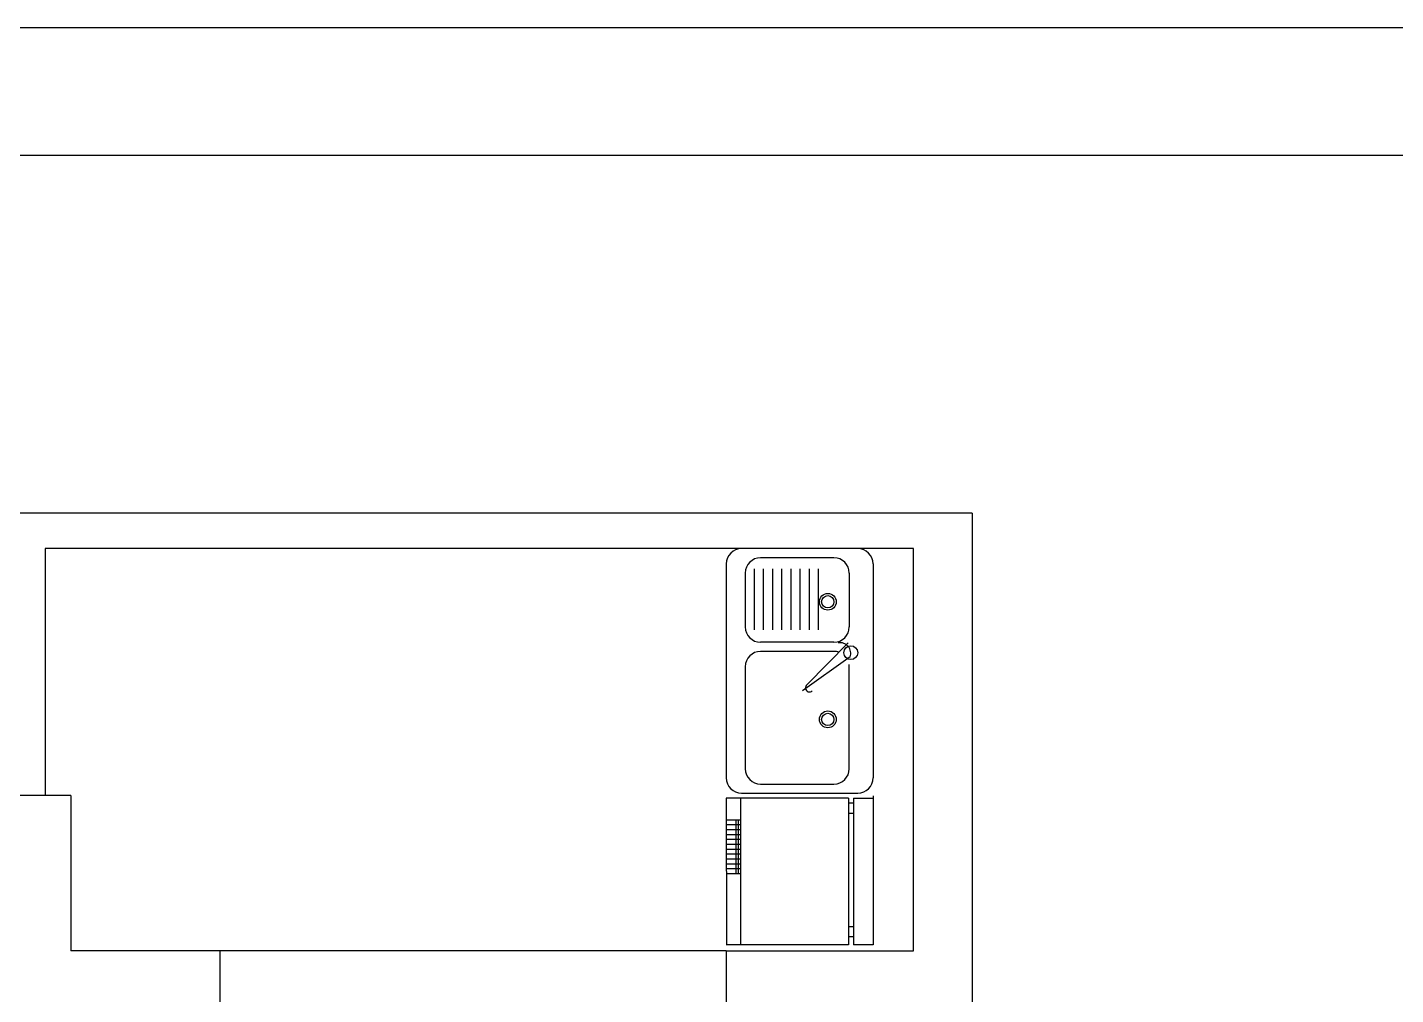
# Model space of a CAD drawing. Header units: millimetres. Extents: x -1666 to 220555, y -7114 to 28673.
# Drawn here: x 35480 to 41074, y 6606 to 10561 of the extents above; entities that cross this region are included whole.
import ezdxf

# ---------------------------------------------------------------- set-up
doc = ezdxf.new("R2010")
doc.units = ezdxf.units.MM
doc.header["$LTSCALE"] = 80
doc.layers.add('LAYER4', color=4, linetype='Continuous')
doc.layers.add('LAYER8', color=8, linetype='Continuous')

# ---------------------------------------------------------------- blocks, each defined once
blk = doc.blocks.new('A$C440B22B6')
at = {"color": 6}
for p, q in [((0, 0), (0, 609.1)), ((0, 609.1), (80, 609.1)), ((80, 9.1), (80, 609.1)), ((80, 576.7), (100, 576.7)), ((100, 9.1), (100, 609.1)), ((100, 609.1), (600, 609.1)), ((540, 609.1), (540, 9.1)), ((600, 9.1), (599.6, 608.3)), ((80, 535), (100, 535)), ((600, 317.6), (540, 317.6)), ((600, 297.6), (540, 297.6)), ((550, 317.6), (550, 97.6)), ((560, 317.6), (560, 97.6)), ((600, 277.6), (540, 277.6)), ((600, 257.6), (540, 257.6)), ((600, 237.6), (540, 237.6)), ((600, 217.6), (540, 217.6)), ((600, 197.6), (540, 197.6)), ((600, 177.6), (540, 177.6)), ((600, 157.6), (540, 157.6)), ((600, 137.6), (540, 137.6)), ((600, 117.6), (540, 117.6)), ((80, 72.1), (100, 72.1)), ((600, 97.6), (540, 97.6)), ((80, 9.1), (0, 9.1)), ((80, 30.4), (100, 30.4)), ((100, 9.1), (600, 9.1))]:
    blk.add_line(p, q, dxfattribs=at)

msp = doc.modelspace()

# ---------------------------------------------------------------- linework, layer by layer
at = {"color": 2, "true_color": 0xf1eb1f}
for p, q in [((39342.421, 8575), (35407.421, 8575)), ((39342.421, 8575), (39342.421, -1840)), ((39102.421, 8430), (35552.421, 8430)), ((35552.421, 8430), (35552.421, 7420)), ((39102.421, 6785), (39102.421, 8430)), ((35657.421, 7420), (35202.421, 7420)), ((35657.421, 7420), (35657.421, 6785)), ((38337.421, 6785), (35657.421, 6785)), ((36267.421, 6785), (36267.421, 6525)), ((38337.421, 6785), (38337.421, 6525)), ((38337.421, 6785), (39102.421, 6785))]:
    msp.add_line(p, q, dxfattribs=at)
at = {"color": 41, "true_color": 0xf4ee51}
for points in [[(23420.286, 10561.061), (45324.162, 10561.061), (45324.162, -4928.109), (23420.286, -4928.109)], [(23942.87, 10038.476), (44801.577, 10038.476), (44801.577, -4405.524), (23942.87, -4405.524)]]:
    msp.add_lwpolyline(points, close=True, dxfattribs=at)
at = {"layer": 'LAYER4'}
for p, q in [((38874.921, 8430), (38399.921, 8430)), ((38337.421, 8367.5), (38337.421, 7492.5)), ((38937.421, 8367.5), (38937.421, 7492.5)), ((38399.921, 7430), (38874.921, 7430))]:
    msp.add_line(p, q, dxfattribs=at)
for centre, start, end in [((38399.921, 8367.5), 90, 180), ((38874.921, 8367.5), 0, 90), ((38399.921, 7492.5), 180, 270), ((38874.921, 7492.5), 270, 0)]:
    msp.add_arc(centre, 62.5, start, end, dxfattribs=at)
at = {"layer": 'LAYER8'}
for p, q in [((38777.421, 8392.5), (38477.421, 8392.5)), ((38452.214, 8097.397), (38452.214, 8347.857)), ((38489.714, 8097.397), (38489.714, 8347.857)), ((38527.214, 8097.397), (38527.214, 8347.857)), ((38564.714, 8097.397), (38564.714, 8347.857)), ((38602.214, 8097.397), (38602.214, 8347.857)), ((38639.714, 8097.397), (38639.714, 8347.857)), ((38677.214, 8097.397), (38677.214, 8347.857)), ((38714.714, 8097.397), (38714.714, 8347.857)), ((38414.921, 8330), (38414.921, 8109.63)), ((38839.921, 8330), (38839.921, 8109.63)), ((38777.421, 8047.13), (38477.421, 8047.13)), ((38777.421, 8009.63), (38477.421, 8009.63)), ((38835.118, 8044.354), (38667.189, 7873.605)), ((38414.921, 7947.13), (38414.921, 7530)), ((38843.862, 7987.336), (38649.077, 7848.002)), ((38839.921, 7530), (38839.921, 7947.13)), ((38477.421, 7467.5), (38777.421, 7467.5))]:
    msp.add_line(p, q, dxfattribs=at)
for centre, radius in [((38752.243, 8212.609), 34.326), ((38752.243, 8212.609), 25.033), ((38846.182, 8004.468), 28.316), ((38752.243, 7731.726), 34.326), ((38752.243, 7731.726), 25.033)]:
    msp.add_circle(centre, radius, dxfattribs=at)
for centre, radius, start, end in [((38477.421, 8330), 62.5, 90, 180), ((38777.421, 8330), 62.5, 0, 90), ((38477.421, 8109.63), 62.5, 180, 270), ((38777.421, 8109.63), 62.5, 270, 0), ((38477.421, 7947.13), 62.5, 90, 180), ((38777.421, 7947.13), 62.5, 71.109557, 90), ((38803.03, 8001.774), 43.309, 340.527056, 100.527056), ((38777.421, 7947.13), 62.5, 0, 7.697802), ((38677.957, 7860.653), 16.844, 129.737769, 311.316343), ((38477.421, 7530), 62.5, 180, 270), ((38777.421, 7530), 62.5, 270, 0)]:
    msp.add_arc(centre, radius, start, end, dxfattribs=at)

# ---------------------------------------------------------------- block references
at = {"rotation": 180}
msp.add_blockref('A$C440B22B6', (38937.421, 7419.094), dxfattribs=at)

doc.saveas('drawing.dxf')
